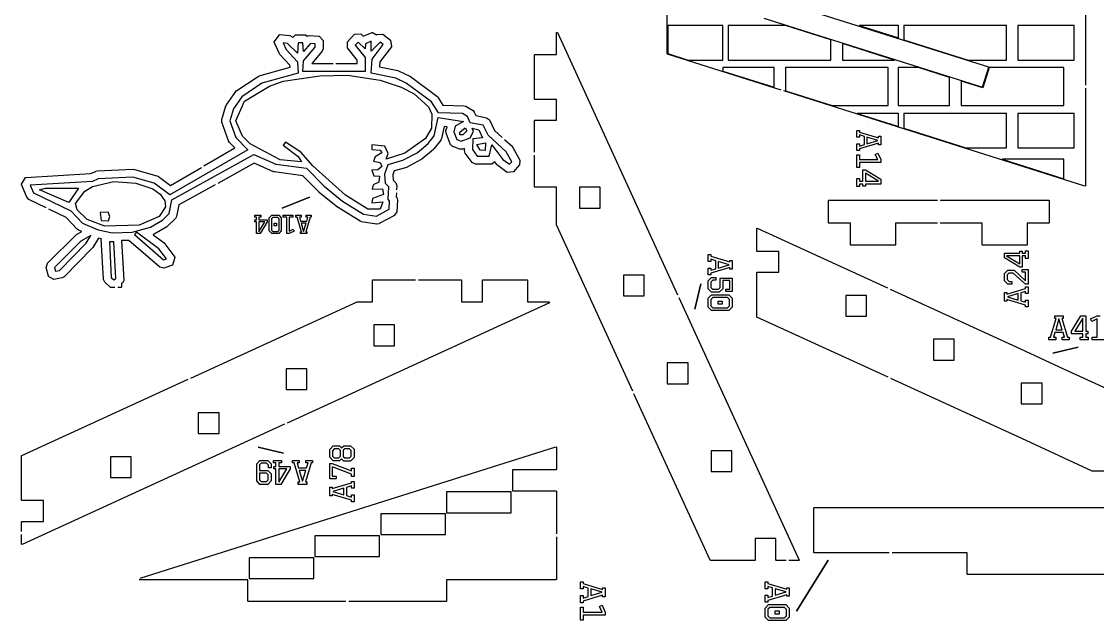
# Model space of a CAD drawing. Header units: metres. Extents: x 0 to 292, y 2 to 599.
# Drawn here: x 1 to 148.1, y 80.8 to 162.6 of the extents above; entities that cross this region are included whole.
import ezdxf

# ---------------------------------------------------------------- set-up
doc = ezdxf.new("R2010")
doc.units = ezdxf.units.M

msp = doc.modelspace()

# ---------------------------------------------------------------- linework, layer by layer
at = {"color": 0}
for p, q in [((89.29, 158.19), (89.29, 167.25)), ((146.45, 167.25), (146.45, 153.91)), ((133.25, 156.38), (103.35, 165.8)), ((102.49, 163.06), (132.39, 153.64)), ((35.56, 159.85), (36.27, 160.8)), ((36.27, 160.8), (36.31, 160.82)), ((36.31, 160.82), (37.67, 160.68)), ((37.67, 160.68), (37.68, 160.68)), ((37.68, 160.68), (38, 160.52)), ((38, 160.52), (38.07, 160.45)), ((38.07, 160.45), (38.41, 160.76)), ((38.41, 160.76), (38.43, 160.77)), ((38.43, 160.77), (39.85, 160.77)), ((39.85, 160.77), (39.88, 160.76)), ((39.88, 160.76), (40.06, 160.6)), ((40.06, 160.6), (40.32, 160.71)), ((40.32, 160.71), (40.34, 160.71)), ((40.34, 160.71), (41.65, 160.62)), ((41.65, 160.62), (41.68, 160.61)), ((41.68, 160.61), (42.24, 160.01)), ((45.58, 159.84), (46.51, 160.87)), ((46.51, 160.87), (46.54, 160.88)), ((46.54, 160.88), (47.4, 160.91)), ((47.4, 160.91), (47.43, 160.9)), ((47.43, 160.9), (47.72, 160.63)), ((47.72, 160.63), (48.93, 161.13)), ((48.93, 161.13), (48.97, 161.13)), ((48.97, 161.13), (49.51, 160.77)), ((49.51, 160.77), (49.56, 160.82)), ((49.56, 160.82), (49.59, 160.83)), ((49.59, 160.83), (50.36, 160.88)), ((50.36, 160.88), (50.39, 160.87)), ((50.39, 160.87), (51.44, 160.08)), ((74.13, 161.1), (74.26, 161.13)), ((74.13, 158.12), (74.13, 161.1)), ((74.26, 161.13), (90.7, 125.26)), ((35.56, 159.81), (35.56, 159.85)), ((36.22, 158.28), (35.56, 159.81)), ((42.25, 158.9), (42.11, 158.55)), ((42.24, 160.01), (42.25, 159.99)), ((42.25, 159.99), (42.25, 158.9)), ((45.55, 159.05), (45.57, 159.82)), ((45.56, 159.02), (45.55, 159.05)), ((46.91, 157.33), (45.56, 159.02)), ((45.57, 159.82), (45.58, 159.84)), ((51.56, 159.17), (50, 157.1)), ((51.44, 160.08), (51.46, 160.06)), ((51.46, 160.06), (51.57, 159.21)), ((51.57, 159.21), (51.56, 159.17)), ((36.22, 158.27), (36.22, 158.28)), ((36.31, 158.12), (36.22, 158.27)), ((36.32, 158.11), (36.31, 158.12)), ((37.69, 156.65), (36.32, 158.11)), ((42.1, 158.54), (40.67, 156.88)), ((42.11, 158.55), (42.1, 158.54)), ((71.13, 158.07), (71.18, 158.12)), ((71.13, 152.01), (71.13, 158.07)), ((71.18, 158.12), (74.13, 158.12)), ((89.32, 158.15), (89.29, 158.19)), ((104.85, 153.25), (89.32, 158.15)), ((33.5, 155.19), (37.71, 156.38)), ((37.71, 156.38), (37.69, 156.65)), ((40.67, 156.88), (43.59, 156.88)), ((43.99, 156.88), (46.91, 156.88)), ((46.91, 156.88), (46.91, 157.33)), ((50, 157.1), (49.96, 156.44)), ((49.96, 156.44), (52.45, 155.91)), ((132.39, 153.64), (133.25, 156.38)), ((30.42, 153.19), (33.34, 155.12)), ((33.34, 155.12), (33.35, 155.12)), ((33.35, 155.12), (33.49, 155.18)), ((33.49, 155.18), (33.5, 155.19)), ((52.45, 155.91), (52.55, 155.88)), ((52.55, 155.88), (52.56, 155.87)), ((52.56, 155.87), (54.1, 155.16)), ((54.1, 155.16), (54.2, 155.11)), ((54.2, 155.11), (57.78, 152.43)), ((29.03, 151.25), (30.28, 153.04)), ((30.28, 153.04), (30.41, 153.19)), ((30.41, 153.19), (30.42, 153.19)), ((120.76, 148.22), (105.23, 153.12)), ((146.45, 153.51), (146.45, 140.18)), ((57.78, 152.43), (57.79, 152.43)), ((57.79, 152.43), (57.92, 152.28)), ((57.92, 152.28), (57.93, 152.28)), ((57.93, 152.28), (58.61, 151.2)), ((71.18, 151.96), (71.13, 152.01)), ((74.13, 151.96), (71.18, 151.96)), ((74.13, 149.12), (74.13, 151.96)), ((28.39, 149.21), (28.95, 151.1)), ((28.95, 151.1), (28.96, 151.1)), ((28.96, 151.1), (29.03, 151.25)), ((58.61, 151.2), (61.46, 151.11)), ((61.46, 151.11), (61.47, 151.11)), ((61.47, 151.11), (61.72, 151.04)), ((61.72, 151.04), (61.73, 151.03)), ((61.73, 151.03), (62.67, 150.49)), ((62.67, 150.49), (62.68, 150.48)), ((62.68, 150.48), (62.9, 150.22)), ((62.9, 150.22), (62.9, 150.21)), ((62.9, 150.21), (63.09, 149.75)), ((28.39, 149.19), (28.39, 149.21)), ((28.4, 148.87), (28.39, 149.19)), ((28.4, 148.86), (28.4, 148.87)), ((29.3, 146.3), (28.4, 148.86)), ((63.09, 149.75), (64.55, 149.46)), ((64.55, 149.46), (64.57, 149.45)), ((64.57, 149.45), (64.96, 149.16)), ((64.96, 149.16), (65.68, 147.72)), ((71.13, 149.07), (71.18, 149.12)), ((71.13, 144.74), (71.13, 149.07)), ((71.18, 149.12), (74.13, 149.12)), ((58.8, 148.27), (58.43, 146.64)), ((59.17, 148.21), (58.8, 148.27)), ((59.03, 147.67), (59.17, 148.21)), ((59.03, 147.66), (59.03, 147.67)), ((59.05, 147.35), (59.03, 147.66)), ((59.05, 147.34), (59.05, 147.35)), ((59.6, 145.88), (59.05, 147.34)), ((65.68, 147.72), (66.73, 146.77)), ((146.38, 140.13), (120.76, 148.22)), ((29.3, 146.29), (29.3, 146.3)), ((29.42, 146.09), (29.3, 146.29)), ((29.43, 146.09), (29.42, 146.09)), ((30.18, 145.33), (29.43, 146.09)), ((58.33, 146.42), (57.42, 145.24)), ((58.42, 146.63), (58.33, 146.43)), ((58.33, 146.43), (58.33, 146.42)), ((58.43, 146.64), (58.42, 146.63)), ((59.61, 145.87), (59.6, 145.88)), ((59.94, 145.55), (59.61, 145.87)), ((67.02, 146.51), (68.07, 145.56)), ((25.94, 142.88), (30.18, 145.33)), ((57.33, 145.14), (55.73, 143.81)), ((57.34, 145.15), (57.33, 145.14)), ((57.42, 145.24), (57.34, 145.15)), ((59.96, 145.54), (59.94, 145.55)), ((60.93, 145.19), (59.96, 145.54)), ((61.31, 145.19), (60.93, 145.19)), ((61.56, 145.28), (61.31, 145.19)), ((61.55, 144.99), (61.56, 145.28)), ((61.55, 144.97), (61.55, 144.99)), ((61.67, 144.63), (61.55, 144.97)), ((61.67, 144.62), (61.67, 144.63)), ((62.6, 143.37), (61.67, 144.62)), ((68.07, 145.56), (68.07, 145.55)), ((68.07, 145.55), (68.18, 145.42)), ((68.18, 145.42), (68.18, 145.41)), ((68.18, 145.41), (69.13, 143.68)), ((71.13, 140.01), (71.13, 144.34)), ((32.81, 143.25), (27.84, 140.5)), ((35.43, 142.09), (32.81, 143.25)), ((55.63, 143.75), (53.61, 142.67)), ((55.72, 143.8), (55.63, 143.75)), ((55.73, 143.81), (55.72, 143.8)), ((62.62, 143.36), (62.6, 143.37)), ((63.05, 143.14), (62.62, 143.36)), ((65.32, 143.14), (63.05, 143.14)), ((65.35, 143.15), (65.32, 143.14)), ((65.71, 143.44), (65.35, 143.15)), ((65.99, 143.06), (65.71, 143.44)), ((66, 143.05), (65.99, 143.06)), ((66.1, 142.96), (66, 143.05)), ((67.38, 142), (66.1, 142.96)), ((69.05, 142.98), (68.24, 142.08)), ((69.06, 143), (69.05, 142.98)), ((69.13, 143.65), (69.06, 143)), ((69.13, 143.68), (69.13, 143.65)), ((1, 140.38), (1.56, 141.28)), ((1.56, 141.28), (1.6, 141.3)), ((1.6, 141.3), (10.44, 141.84)), ((10.44, 141.84), (11.14, 142.14)), ((11.14, 142.14), (11.15, 142.15)), ((11.15, 142.15), (11.34, 142.19)), ((11.34, 142.19), (16.26, 142.43)), ((16.26, 142.43), (16.27, 142.43)), ((16.27, 142.43), (16.43, 142.41)), ((16.43, 142.41), (16.44, 142.41)), ((16.44, 142.41), (19.52, 141.54)), ((19.52, 141.54), (19.53, 141.53)), ((19.53, 141.53), (19.71, 141.45)), ((19.71, 141.45), (21.35, 140.22)), ((21.35, 140.22), (25.59, 142.67)), ((35.56, 142.05), (35.43, 142.09)), ((35.57, 142.05), (35.56, 142.05)), ((39.47, 141.53), (35.57, 142.05)), ((41.64, 139.32), (39.47, 141.53)), ((51.96, 142.19), (51.77, 141.64)), ((51.77, 141.64), (51.83, 140.95)), ((53.5, 142.63), (51.96, 142.19)), ((53.6, 142.67), (53.5, 142.63)), ((53.61, 142.67), (53.6, 142.67)), ((67.41, 141.99), (67.38, 142)), ((68.21, 142.06), (67.41, 141.99)), ((68.24, 142.08), (68.21, 142.06)), ((1, 140.34), (1, 140.38)), ((1.72, 138.6), (1, 140.34)), ((27.49, 140.3), (22.52, 137.55)), ((51.83, 140.95), (52.16, 140.59)), ((52.16, 140.59), (52.17, 140.57)), ((52.17, 140.57), (52.32, 140.16)), ((52.32, 140.14), (52.28, 139.6)), ((52.32, 140.16), (52.32, 140.14)), ((71.18, 139.96), (71.13, 140.01)), ((74.13, 139.96), (71.18, 139.96)), ((74.13, 134.83), (74.13, 139.96)), ((80.13, 139.96), (77.29, 139.96)), ((77.29, 139.96), (77.29, 137.12)), ((80.13, 137.12), (80.13, 139.96)), ((146.45, 140.18), (146.38, 140.13)), ((1.73, 138.59), (1.72, 138.6)), ((1.99, 138.31), (1.73, 138.59)), ((2, 138.3), (1.99, 138.31)), ((4.37, 137.16), (2, 138.3)), ((41.69, 139.28), (41.64, 139.32)), ((41.69, 139.27), (41.69, 139.28)), ((44.26, 137.21), (41.69, 139.27)), ((52.26, 139.21), (52.22, 138.67)), ((52.22, 138.67), (52.29, 138.58)), ((52.29, 138.58), (52.29, 138.57)), ((52.29, 138.57), (52.41, 138.22)), ((7.11, 135.85), (4.74, 136.99)), ((22.52, 137.55), (22.2, 135.99)), ((44.31, 137.18), (44.26, 137.21)), ((47.29, 135.32), (44.31, 137.18)), ((52.41, 138.2), (52.31, 136.6)), ((52.41, 138.22), (52.41, 138.2)), ((77.29, 137.12), (80.13, 137.12)), ((111.33, 138.15), (111.38, 138.2)), ((111.33, 135.09), (111.33, 138.15)), ((111.38, 138.2), (126.21, 138.2)), ((126.61, 138.2), (141.44, 138.2)), ((141.44, 138.2), (141.49, 138.15)), ((141.49, 138.15), (141.49, 135.09)), ((8.6, 134.23), (7.11, 135.85)), ((22.04, 135.7), (20.96, 134.64)), ((22.05, 135.71), (22.04, 135.7)), ((22.19, 135.98), (22.05, 135.71)), ((22.2, 135.99), (22.19, 135.98)), ((52, 136.12), (49.91, 134.99)), ((52.01, 136.14), (52, 136.12)), ((52.3, 136.59), (52.01, 136.14)), ((52.31, 136.6), (52.3, 136.59)), ((8.53, 133.5), (9.25, 133.91)), ((8.61, 134.23), (8.6, 134.23)), ((8.8, 134.1), (8.61, 134.23)), ((8.81, 134.1), (8.8, 134.1)), ((9.25, 133.91), (8.81, 134.1)), ((20.86, 134.56), (19.14, 133.54)), ((20.96, 134.64), (20.86, 134.56)), ((47.3, 135.32), (47.29, 135.32)), ((47.49, 135.23), (47.3, 135.32)), ((47.5, 135.23), (47.49, 135.23)), ((49.55, 134.92), (47.5, 135.23)), ((49.57, 134.92), (49.55, 134.92)), ((49.9, 134.98), (49.57, 134.92)), ((49.91, 134.99), (49.9, 134.98)), ((84.56, 112.09), (74.13, 134.83)), ((101.52, 134.31), (101.59, 134.36)), ((101.52, 131.24), (101.52, 134.31)), ((101.59, 134.36), (119.4, 126.2)), ((111.38, 135.04), (111.33, 135.09)), ((114.33, 135.04), (111.38, 135.04)), ((114.33, 132.09), (114.33, 135.04)), ((126.21, 135.04), (120.49, 135.04)), ((120.49, 135.04), (120.49, 132.09)), ((132.33, 135.04), (126.61, 135.04)), ((132.33, 132.09), (132.33, 135.04)), ((141.44, 135.04), (138.49, 135.04)), ((138.49, 135.04), (138.49, 132.09)), ((141.49, 135.09), (141.44, 135.04)), ((4.54, 129.57), (8.41, 133.41)), ((8.41, 133.41), (8.52, 133.49)), ((8.52, 133.49), (8.53, 133.5)), ((11.52, 133.01), (10.74, 131.73)), ((11.94, 132.93), (11.52, 133.01)), ((11.91, 132.88), (11.92, 132.91)), ((12.2, 127.39), (11.91, 132.88)), ((11.92, 132.91), (11.94, 132.93)), ((15.69, 132.71), (14.69, 132.68)), ((14.69, 132.68), (15, 127.26)), ((19.89, 129.05), (15.69, 132.71)), ((19.01, 133.49), (18.98, 133.48)), ((18.98, 133.48), (20.48, 132.35)), ((19.13, 133.54), (19.01, 133.49)), ((19.14, 133.54), (19.13, 133.54)), ((10.66, 131.63), (6.84, 127.74)), ((10.67, 131.63), (10.66, 131.63)), ((10.74, 131.73), (10.67, 131.63)), ((20.48, 132.35), (20.49, 132.35)), ((20.49, 132.35), (20.58, 132.24)), ((20.58, 132.24), (21.97, 130.4)), ((101.57, 131.19), (101.52, 131.24)), ((104.52, 131.19), (101.57, 131.19)), ((104.52, 128.35), (104.52, 131.19)), ((114.38, 132.04), (114.33, 132.09)), ((120.44, 132.04), (114.38, 132.04)), ((120.49, 132.09), (120.44, 132.04)), ((132.38, 132.04), (132.33, 132.09)), ((138.44, 132.04), (132.38, 132.04)), ((138.49, 132.09), (138.44, 132.04)), ((4.38, 129.01), (4.53, 129.55)), ((4.53, 129.55), (4.54, 129.57)), ((21.98, 130.36), (21.66, 129.33)), ((21.97, 130.4), (21.98, 130.36)), ((4.38, 128.99), (4.38, 129.01)), ((4.69, 127.8), (4.38, 128.99)), ((19.9, 129.04), (19.89, 129.05)), ((20.44, 128.93), (19.9, 129.04)), ((20.46, 128.93), (20.44, 128.93)), ((21.63, 129.3), (20.46, 128.93)), ((21.66, 129.33), (21.63, 129.3)), ((101.52, 128.3), (101.57, 128.35)), ((101.52, 122.25), (101.52, 128.3)), ((101.57, 128.35), (104.52, 128.35)), ((4.7, 127.78), (4.69, 127.8)), ((5.41, 127.34), (4.7, 127.78)), ((5.44, 127.34), (5.41, 127.34)), ((6.55, 127.57), (5.44, 127.34)), ((6.56, 127.58), (6.55, 127.57)), ((6.83, 127.73), (6.56, 127.58)), ((6.84, 127.74), (6.83, 127.73)), ((12.2, 127.37), (12.2, 127.39)), ((12.37, 127.01), (12.2, 127.37)), ((12.38, 127), (12.37, 127.01)), ((13.15, 126.28), (12.38, 127)), ((14.76, 126.86), (14.69, 126.86)), ((14.69, 126.86), (14.69, 126.31)), ((14.8, 126.88), (14.76, 126.86)), ((15, 127.24), (14.8, 126.88)), ((15, 127.26), (15, 127.24)), ((49, 127.26), (49.05, 127.31)), ((49, 124.31), (49, 127.26)), ((49.05, 127.31), (54.88, 127.31)), ((55.28, 127.31), (61.11, 127.31)), ((61.11, 127.31), (61.16, 127.26)), ((61.16, 127.26), (61.16, 124.31)), ((64, 127.26), (64.05, 127.31)), ((64, 124.31), (64, 127.26)), ((64.05, 127.31), (70.11, 127.31)), ((70.11, 127.31), (70.16, 127.26)), ((70.16, 127.26), (70.16, 124.31)), ((86.13, 127.96), (83.29, 127.96)), ((83.29, 127.96), (83.29, 125.12)), ((86.13, 125.12), (86.13, 127.96)), ((13.17, 126.27), (13.15, 126.28)), ((13.3, 126.26), (13.17, 126.27)), ((13.77, 126.26), (13.3, 126.26)), ((14.64, 126.26), (14.17, 126.26)), ((14.69, 126.31), (14.64, 126.26)), ((83.29, 125.12), (86.13, 125.12)), ((113.68, 125.19), (113.68, 122.35)), ((116.52, 125.19), (113.68, 125.19)), ((116.52, 122.35), (116.52, 125.19)), ((119.76, 126.03), (137.57, 117.87)), ((24.13, 113.88), (46.87, 124.31)), ((73.17, 124.18), (37.3, 107.74)), ((46.87, 124.31), (49, 124.31)), ((61.16, 124.31), (64, 124.31)), ((70.16, 124.31), (73.14, 124.31)), ((73.14, 124.31), (73.17, 124.18)), ((90.86, 124.9), (107.3, 89.03)), ((101.55, 122.21), (101.52, 122.25)), ((119.46, 114), (101.55, 122.21)), ((113.68, 122.35), (116.52, 122.35)), ((52, 121.15), (49.16, 121.15)), ((49.16, 121.15), (49.16, 118.31)), ((52, 118.31), (52, 121.15)), ((125.68, 119.19), (125.68, 116.35)), ((128.52, 119.19), (125.68, 119.19)), ((128.52, 116.35), (128.52, 119.19)), ((49.16, 118.31), (52, 118.31)), ((137.57, 117.87), (143.56, 115.12)), ((125.68, 116.35), (128.52, 116.35)), ((40, 115.15), (37.16, 115.15)), ((37.16, 115.15), (37.16, 112.31)), ((40, 112.31), (40, 115.15)), ((92.13, 115.96), (89.29, 115.96)), ((89.29, 115.96), (89.29, 113.12)), ((92.13, 113.12), (92.13, 115.96)), ((143.56, 115.12), (158.44, 108.3)), ((1.03, 103.29), (23.77, 113.72)), ((137.74, 105.62), (119.83, 113.83)), ((37.16, 112.31), (40, 112.31)), ((89.29, 113.12), (92.13, 113.12)), ((137.68, 113.19), (137.68, 110.35)), ((140.52, 113.19), (137.68, 113.19)), ((140.52, 110.35), (140.52, 113.19)), ((95.15, 88.99), (84.72, 111.73)), ((137.68, 110.35), (140.52, 110.35)), ((28, 109.15), (25.16, 109.15)), ((25.16, 109.15), (25.16, 106.31)), ((28, 106.31), (28, 109.15)), ((36.94, 107.58), (1.07, 91.14)), ((25.16, 106.31), (28, 106.31)), ((17.21, 86.56), (74.05, 104.51)), ((74.05, 104.51), (74.12, 104.46)), ((74.12, 104.46), (74.12, 101.39)), ((147.39, 101.19), (137.74, 105.62)), ((1, 103.25), (1.03, 103.29)), ((1, 97.2), (1, 103.25)), ((16, 103.15), (13.16, 103.15)), ((13.16, 103.15), (13.16, 100.31)), ((16, 100.31), (16, 103.15)), ((98.13, 103.96), (95.29, 103.96)), ((95.29, 103.96), (95.29, 101.12)), ((98.13, 101.12), (98.13, 103.96)), ((13.16, 100.31), (16, 100.31)), ((74.07, 101.34), (68.12, 101.34)), ((68.12, 101.34), (68.12, 98.5)), ((74.12, 101.39), (74.07, 101.34)), ((95.29, 101.12), (98.13, 101.12)), ((149.52, 101.19), (147.39, 101.19)), ((1.05, 97.15), (1, 97.2)), ((4, 97.15), (1.05, 97.15)), ((4, 94.31), (4, 97.15)), ((67.96, 98.34), (59.12, 98.34)), ((59.12, 98.34), (59.12, 95.5)), ((67.96, 95.5), (67.96, 98.34)), ((68.12, 98.5), (74.07, 98.5)), ((74.07, 98.5), (74.12, 98.45)), ((74.12, 98.45), (74.12, 92.62)), ((109.3, 96.14), (109.35, 96.19)), ((109.3, 90.08), (109.3, 96.14)), ((109.35, 96.19), (151.18, 96.19)), ((1, 94.26), (1.05, 94.31)), ((1, 92.92), (1, 94.26)), ((1.05, 94.31), (4, 94.31)), ((58.96, 95.34), (50.12, 95.34)), ((50.12, 95.34), (50.12, 92.5)), ((58.96, 92.5), (58.96, 95.34)), ((59.12, 95.5), (67.96, 95.5)), ((1, 91.19), (1, 92.52)), ((49.96, 92.34), (41.12, 92.34)), ((41.12, 92.34), (41.12, 89.5)), ((49.96, 89.5), (49.96, 92.34)), ((50.12, 92.5), (58.96, 92.5)), ((74.12, 92.22), (74.12, 86.39)), ((104.13, 91.96), (101.29, 91.96)), ((101.29, 91.96), (101.29, 89.01)), ((104.13, 89.01), (104.13, 91.96)), ((1.07, 91.14), (1, 91.19)), ((109.35, 90.03), (109.3, 90.08)), ((119.62, 90.03), (109.35, 90.03)), ((130.3, 90.03), (120.03, 90.03)), ((130.3, 87.08), (130.3, 90.03)), ((40.96, 89.34), (32.12, 89.34)), ((32.12, 89.34), (32.12, 86.5)), ((40.96, 86.5), (40.96, 89.34)), ((41.12, 89.5), (49.96, 89.5)), ((95.19, 88.96), (95.15, 88.99)), ((101.24, 88.96), (95.19, 88.96)), ((101.29, 89.01), (101.24, 88.96)), ((104.18, 88.96), (104.13, 89.01)), ((105.52, 88.96), (104.18, 88.96)), ((107.25, 88.96), (105.92, 88.96)), ((107.3, 89.03), (107.25, 88.96)), ((130.35, 87.03), (130.3, 87.08)), ((151.18, 87.03), (130.35, 87.03)), ((31.96, 86.34), (17.1, 86.34)), ((31.96, 83.39), (31.96, 86.34)), ((32.12, 86.5), (40.96, 86.5)), ((74.07, 86.34), (59.12, 86.34)), ((59.12, 86.34), (59.12, 83.39)), ((74.12, 86.39), (74.07, 86.34)), ((32.01, 83.34), (31.96, 83.39)), ((45.34, 83.34), (32.01, 83.34)), ((59.07, 83.34), (45.74, 83.34)), ((59.12, 83.39), (59.07, 83.34))]:
    msp.add_line(p, q, dxfattribs=at)
at = {"color": 1}
for p, q in [((115.2, 146.8), (115.2, 147.73)), ((115.2, 147.73), (115.56, 147.73)), ((115.56, 147.73), (115.56, 147.51)), ((115.56, 147.51), (118.14, 146.74)), ((116.23, 146.9), (115.56, 147.11)), ((115.56, 147.11), (115.56, 146.8)), ((116.85, 148.45), (116.85, 148.45)), ((116.85, 148.45), (116.85, 148.45)), ((115.56, 146.8), (115.2, 146.8)), ((115.2, 144.98), (115.2, 145.91)), ((115.2, 145.91), (115.56, 145.91)), ((118.14, 145.97), (115.56, 145.2)), ((115.56, 145.91), (115.56, 145.6)), ((115.56, 145.6), (116.23, 145.8)), ((116.23, 145.8), (116.23, 146.9)), ((116.58, 146.8), (116.58, 145.91)), ((118.08, 146.36), (116.58, 146.8)), ((116.58, 145.91), (118.08, 146.36)), ((118.14, 146.74), (118.14, 146.94)), ((118.14, 146.94), (118.5, 146.94)), ((118.14, 145.77), (118.14, 145.97)), ((118.5, 145.77), (118.14, 145.77)), ((118.5, 146.94), (118.5, 145.77)), ((115.56, 144.98), (115.2, 144.98)), ((115.2, 142.68), (115.2, 144.4)), ((115.2, 144.4), (115.56, 144.4)), ((115.56, 145.2), (115.56, 144.98)), ((115.56, 144.4), (115.56, 143.74)), ((117.71, 144.46), (118.06, 144.63)), ((118.07, 143.74), (117.71, 144.46)), ((118.06, 144.63), (118.5, 143.74)), ((115.56, 143.74), (118.07, 143.74)), ((115.56, 143.34), (115.56, 142.68)), ((118.5, 143.34), (115.56, 143.34)), ((118.5, 143.74), (118.5, 143.34)), ((115.56, 142.68), (115.2, 142.68)), ((116.02, 140.79), (116.02, 142.33)), ((116.02, 142.33), (116.38, 142.33)), ((116.38, 142.33), (118.5, 141.05)), ((116.38, 141.88), (116.38, 140.79)), ((118.18, 140.79), (116.38, 141.88)), ((115.2, 140.08), (115.2, 141.14)), ((115.2, 141.14), (115.56, 141.14)), ((115.56, 140.08), (115.2, 140.08)), ((115.56, 141.14), (115.56, 140.79)), ((115.56, 140.79), (116.02, 140.79)), ((116.02, 140.39), (115.56, 140.39)), ((115.56, 140.39), (115.56, 140.08)), ((116.02, 140.11), (116.02, 140.39)), ((116.38, 140.11), (116.02, 140.11)), ((116.38, 140.79), (118.18, 140.79)), ((116.38, 140.39), (116.38, 140.11)), ((118.5, 140.39), (116.38, 140.39)), ((118.5, 141.05), (118.5, 140.39)), ((40.35, 138.61), (36.62, 137.13)), ((36.62, 137.13), (40.35, 138.61)), ((32.89, 135.87), (32.89, 136.13)), ((32.89, 136.13), (33.7, 136.13)), ((33.12, 135.87), (32.89, 135.87)), ((32.91, 135.24), (32.91, 135.51)), ((32.91, 135.51), (33.12, 135.51)), ((33.12, 135.51), (33.12, 135.87)), ((33.7, 135.87), (33.43, 135.87)), ((33.43, 135.87), (33.43, 135.51)), ((33.43, 135.51), (34.6, 135.51)), ((33.7, 136.13), (33.7, 135.87)), ((34.6, 135.51), (34.6, 135.24)), ((34.87, 135.77), (35.21, 136.13)), ((34.87, 133.99), (34.87, 135.77)), ((35.35, 135.85), (35.16, 135.65)), ((35.16, 135.65), (35.16, 134.11)), ((35.21, 136.13), (36.16, 136.13)), ((36.03, 135.85), (35.35, 135.85)), ((36.21, 135.65), (36.03, 135.85)), ((36.16, 136.13), (36.5, 135.77)), ((36.21, 134.11), (36.21, 135.65)), ((36.5, 135.77), (36.5, 133.99)), ((36.77, 135.87), (36.77, 136.13)), ((36.77, 136.13), (38.08, 136.13)), ((37.27, 135.87), (36.77, 135.87)), ((37.27, 133.63), (37.27, 135.87)), ((38.08, 135.87), (37.58, 135.87)), ((37.58, 135.87), (37.58, 133.95)), ((38.08, 136.13), (38.08, 135.87)), ((38.52, 135.87), (38.52, 136.13)), ((38.52, 136.13), (39.23, 136.13)), ((38.69, 135.87), (38.52, 135.87)), ((39.28, 133.89), (38.69, 135.87)), ((39.23, 135.87), (39, 135.87)), ((39, 135.87), (39.15, 135.35)), ((39.15, 135.35), (39.99, 135.35)), ((39.23, 136.13), (39.23, 135.87)), ((40.45, 135.87), (39.86, 133.89)), ((39.91, 135.87), (39.91, 136.13)), ((39.91, 136.13), (40.62, 136.13)), ((40.15, 135.87), (39.91, 135.87)), ((39.99, 135.35), (40.15, 135.87)), ((40.62, 135.87), (40.45, 135.87)), ((40.62, 136.13), (40.62, 135.87)), ((33.12, 135.24), (32.91, 135.24)), ((33.12, 133.63), (33.12, 135.24)), ((34.26, 135.24), (33.43, 135.24)), ((33.43, 135.24), (33.43, 133.86)), ((33.43, 133.86), (34.26, 135.24)), ((34.6, 135.24), (33.62, 133.63)), ((35.21, 133.63), (34.87, 133.99)), ((35.16, 134.11), (35.34, 133.91)), ((35.34, 133.91), (36.02, 133.91)), ((35.52, 135.08), (35.85, 135.08)), ((35.52, 134.68), (35.52, 135.08)), ((35.85, 134.68), (35.52, 134.68)), ((35.85, 135.08), (35.85, 134.68)), ((36.02, 133.91), (36.21, 134.11)), ((36.5, 133.99), (36.16, 133.63)), ((37.58, 133.95), (38.13, 134.22)), ((38.26, 133.96), (37.58, 133.63)), ((38.13, 134.22), (38.26, 133.96)), ((39.13, 133.89), (39.28, 133.89)), ((39.13, 133.63), (39.13, 133.89)), ((39.91, 135.08), (39.23, 135.08)), ((39.23, 135.08), (39.57, 133.94)), ((39.57, 133.94), (39.91, 135.08)), ((39.86, 133.89), (40.02, 133.89)), ((40.02, 133.89), (40.02, 133.63)), ((33.62, 133.63), (33.12, 133.63)), ((36.16, 133.63), (35.21, 133.63)), ((37.58, 133.63), (37.27, 133.63)), ((40.02, 133.63), (39.13, 133.63)), ((135.37, 130.32), (135.37, 130.98)), ((135.37, 130.98), (137.47, 130.98)), ((137, 131.04), (137, 131.04)), ((137, 131.04), (137, 131.04)), ((137.47, 130.98), (137.47, 131.25)), ((137.47, 131.25), (137.82, 131.25)), ((137.82, 131.25), (137.82, 130.98)), ((137.82, 130.98), (138.28, 130.98)), ((138.28, 130.98), (138.28, 131.28)), ((138.28, 131.28), (138.63, 131.28)), ((138.63, 131.28), (138.63, 130.23)), ((94.87, 129.83), (94.87, 130.76)), ((94.87, 130.76), (95.22, 130.76)), ((95.22, 129.83), (94.87, 129.83)), ((95.22, 130.76), (95.22, 130.54)), ((95.22, 130.54), (97.82, 129.76)), ((95.9, 129.93), (95.22, 130.13)), ((95.22, 130.13), (95.22, 129.83)), ((95.9, 128.83), (95.9, 129.93)), ((96.25, 129.83), (96.25, 128.93)), ((97.75, 129.38), (96.25, 129.83)), ((97.82, 129.76), (97.82, 129.97)), ((97.82, 129.97), (98.17, 129.97)), ((98.17, 129.97), (98.17, 128.79)), ((137.47, 129.05), (135.37, 130.32)), ((137.47, 130.58), (135.68, 130.58)), ((135.68, 130.58), (137.47, 129.49)), ((137.47, 129.49), (137.47, 130.58)), ((138.28, 130.58), (137.82, 130.58)), ((137.82, 130.58), (137.82, 129.05)), ((138.28, 130.23), (138.28, 130.58)), ((138.63, 130.23), (138.28, 130.23)), ((94.87, 128), (94.87, 128.93)), ((94.87, 128.93), (95.22, 128.93)), ((95.22, 128), (94.87, 128)), ((97.82, 128.99), (95.22, 128.22)), ((95.22, 128.93), (95.22, 128.62)), ((95.22, 128.62), (95.9, 128.83)), ((95.22, 128.22), (95.22, 128)), ((96.25, 128.93), (97.75, 129.38)), ((97.82, 128.79), (97.82, 128.99)), ((98.17, 128.79), (97.82, 128.79)), ((135.37, 128.19), (135.85, 128.64)), ((135.37, 127.18), (135.37, 128.19)), ((135.97, 128.24), (135.74, 128.01)), ((135.74, 128.01), (135.74, 127.35)), ((135.85, 128.64), (136.7, 128.64)), ((136.57, 128.24), (135.97, 128.24)), ((138.28, 126.71), (136.57, 128.24)), ((136.7, 128.64), (138.28, 127.19)), ((137.82, 129.05), (137.47, 129.05)), ((137.78, 128.36), (137.78, 128.71)), ((137.78, 128.71), (138.63, 128.71)), ((138.28, 128.36), (137.78, 128.36)), ((138.28, 127.19), (138.28, 128.36)), ((138.63, 128.71), (138.63, 126.71)), ((93.06, 123.3), (93.87, 126.76)), ((93.87, 126.76), (93.06, 123.3)), ((94.87, 127.19), (95.35, 127.65)), ((94.87, 126.08), (94.87, 127.19)), ((95.52, 127.28), (95.25, 127.01)), ((95.25, 127.01), (95.25, 126.25)), ((95.35, 127.65), (95.91, 127.65)), ((95.91, 127.28), (95.52, 127.28)), ((95.91, 127.65), (95.91, 127.28)), ((96.51, 126.26), (96.51, 127.56)), ((96.51, 127.56), (98.17, 127.56)), ((97.82, 127.21), (96.86, 127.21)), ((96.86, 127.21), (96.86, 126.07)), ((97.82, 126.06), (97.82, 127.21)), ((98.17, 127.56), (98.17, 125.71)), ((135.85, 126.73), (135.37, 127.18)), ((135.74, 127.35), (136.01, 127.09)), ((136.4, 126.73), (135.85, 126.73)), ((136.01, 127.09), (136.4, 127.09)), ((136.4, 127.09), (136.4, 126.73)), ((138.63, 126.71), (138.28, 126.71)), ((95.35, 125.62), (94.87, 126.08)), ((94.87, 124.81), (95.35, 125.27)), ((95.25, 126.25), (95.48, 126.03)), ((96.4, 125.62), (95.35, 125.62)), ((95.35, 125.27), (97.69, 125.27)), ((95.48, 126.03), (96.27, 126.03)), ((96.27, 126.03), (96.51, 126.26)), ((96.86, 126.07), (96.4, 125.62)), ((97.31, 125.71), (97.31, 126.06)), ((97.31, 126.06), (97.82, 126.06)), ((98.17, 125.71), (97.31, 125.71)), ((97.69, 125.27), (98.17, 124.81)), ((135.37, 124.41), (135.37, 125.57)), ((135.37, 125.57), (135.72, 125.57)), ((135.72, 125.37), (138.28, 126.14)), ((135.72, 125.57), (135.72, 125.37)), ((137.27, 125.44), (135.78, 124.99)), ((137.27, 124.55), (137.27, 125.44)), ((138.28, 125.74), (137.61, 125.54)), ((137.61, 125.54), (137.61, 124.45)), ((138.28, 126.14), (138.28, 126.36)), ((138.28, 126.36), (138.63, 126.36)), ((138.28, 125.44), (138.28, 125.74)), ((138.63, 125.44), (138.28, 125.44)), ((138.63, 126.36), (138.63, 125.44)), ((94.87, 123.57), (94.87, 124.81)), ((95.35, 123.11), (94.87, 123.57)), ((95.5, 124.89), (95.25, 124.64)), ((95.25, 124.64), (95.25, 123.75)), ((95.25, 123.75), (95.5, 123.5)), ((97.54, 124.89), (95.5, 124.89)), ((96.26, 123.97), (96.26, 124.41)), ((96.26, 124.41), (96.78, 124.41)), ((96.78, 123.97), (96.26, 123.97)), ((96.78, 124.41), (96.78, 123.97)), ((97.79, 124.64), (97.54, 124.89)), ((97.54, 123.5), (97.79, 123.74)), ((98.17, 123.57), (97.69, 123.11)), ((97.79, 123.74), (97.79, 124.64)), ((98.17, 124.81), (98.17, 123.57)), ((135.72, 124.41), (135.37, 124.41)), ((138.28, 123.85), (135.72, 124.61)), ((135.72, 124.61), (135.72, 124.41)), ((135.78, 124.99), (137.27, 124.55)), ((137.61, 124.45), (138.28, 124.25)), ((138.28, 124.25), (138.28, 124.55)), ((138.28, 124.55), (138.63, 124.55)), ((138.28, 123.63), (138.28, 123.85)), ((138.63, 123.63), (138.28, 123.63)), ((138.63, 124.55), (138.63, 123.63)), ((97.69, 123.11), (95.35, 123.11)), ((95.5, 123.5), (97.54, 123.5)), ((142.25, 122.05), (142.25, 122.41)), ((142.25, 122.41), (143.42, 122.41)), ((143.42, 122.41), (143.42, 122.05)), ((144.56, 120.29), (145.84, 122.41)), ((146.1, 122.09), (145.01, 120.29)), ((145.84, 122.41), (146.5, 122.41)), ((146.1, 120.29), (146.1, 122.09)), ((146.5, 122.41), (146.5, 120.29)), ((147.16, 121.97), (148.05, 122.41)), ((148.05, 122.41), (148.45, 122.41)), ((141.68, 119.47), (142.45, 122.05)), ((142.45, 122.05), (142.25, 122.05)), ((142.83, 121.99), (142.39, 120.49)), ((143.28, 120.49), (142.83, 121.99)), ((143.42, 122.05), (143.22, 122.05)), ((143.22, 122.05), (143.99, 119.47)), ((147.33, 121.62), (147.16, 121.97)), ((148.05, 121.98), (147.33, 121.62)), ((148.05, 119.47), (148.05, 121.98)), ((141.46, 119.11), (141.46, 119.47)), ((141.46, 119.47), (141.68, 119.47)), ((142.29, 120.14), (142.08, 119.47)), ((142.08, 119.47), (142.39, 119.47)), ((143.39, 120.14), (142.29, 120.14)), ((142.39, 120.49), (143.28, 120.49)), ((142.39, 119.47), (142.39, 119.11)), ((143.28, 119.11), (143.28, 119.47)), ((143.28, 119.47), (143.59, 119.47)), ((143.59, 119.47), (143.39, 120.14)), ((143.99, 119.47), (144.21, 119.47)), ((144.21, 119.47), (144.21, 119.11)), ((144.56, 119.93), (144.56, 120.29)), ((146.1, 119.93), (144.56, 119.93)), ((145.01, 120.29), (146.1, 120.29)), ((145.75, 119.11), (145.75, 119.47)), ((145.75, 119.47), (146.1, 119.47)), ((146.1, 119.47), (146.1, 119.93)), ((146.5, 120.29), (146.78, 120.29)), ((146.78, 119.93), (146.5, 119.93)), ((146.5, 119.93), (146.5, 119.47)), ((146.5, 119.47), (146.81, 119.47)), ((146.78, 120.29), (146.78, 119.93)), ((146.81, 119.47), (146.81, 119.11)), ((147.39, 119.11), (147.39, 119.47)), ((147.39, 119.47), (148.05, 119.47)), ((142.39, 119.11), (141.46, 119.11)), ((142, 117.3), (145.46, 118.11)), ((145.46, 118.11), (142, 117.3)), ((144.21, 119.11), (143.28, 119.11)), ((146.81, 119.11), (145.75, 119.11)), ((149.11, 119.11), (147.39, 119.11)), ((33.34, 104.47), (36.8, 103.65)), ((36.8, 103.65), (33.34, 104.47)), ((43.14, 104.14), (43.62, 104.61)), ((43.62, 104.61), (44.49, 104.61)), ((44.49, 104.61), (44.76, 104.36)), ((44.76, 104.36), (45.06, 104.65)), ((45.06, 104.65), (45.98, 104.65)), ((45.98, 104.65), (46.46, 104.18)), ((43.14, 103.07), (43.14, 104.14)), ((43.62, 102.6), (43.14, 103.07)), ((43.75, 104.2), (43.52, 103.97)), ((43.52, 103.97), (43.52, 103.24)), ((43.52, 103.24), (43.75, 103.01)), ((44.37, 104.2), (43.75, 104.2)), ((43.75, 103.01), (44.37, 103.01)), ((44.59, 103.98), (44.37, 104.2)), ((44.37, 103.01), (44.59, 103.23)), ((44.59, 103.23), (44.59, 103.98)), ((45.19, 104.24), (44.97, 104.02)), ((44.97, 104.02), (44.97, 103.18)), ((44.97, 103.18), (45.19, 102.97)), ((45.85, 104.24), (45.19, 104.24)), ((46.08, 104.01), (45.85, 104.24)), ((45.85, 102.97), (46.08, 103.2)), ((46.46, 103.02), (45.98, 102.56)), ((46.08, 103.2), (46.08, 104.01)), ((46.46, 104.18), (46.46, 103.02)), ((33.15, 102.17), (33.6, 102.65)), ((33.15, 99.85), (33.15, 102.17)), ((33.78, 102.27), (33.53, 102.02)), ((33.53, 102.02), (33.53, 101.26)), ((33.6, 102.65), (34.66, 102.65)), ((34.49, 102.27), (33.78, 102.27)), ((34.76, 102), (34.49, 102.27)), ((34.66, 102.65), (35.12, 102.17)), ((34.76, 101.62), (34.76, 102)), ((35.12, 101.62), (34.76, 101.62)), ((35.12, 102.17), (35.12, 101.62)), ((35.47, 102.3), (35.47, 102.65)), ((35.47, 102.65), (36.53, 102.65)), ((35.77, 102.3), (35.47, 102.3)), ((35.5, 101.48), (35.5, 101.83)), ((35.5, 101.83), (35.77, 101.83)), ((35.77, 101.83), (35.77, 102.3)), ((36.53, 102.3), (36.18, 102.3)), ((36.18, 102.3), (36.18, 101.83)), ((36.18, 101.83), (37.71, 101.83)), ((36.53, 102.65), (36.53, 102.3)), ((37.71, 101.83), (37.71, 101.48)), ((38.06, 102.3), (38.06, 102.65)), ((38.06, 102.65), (38.98, 102.65)), ((38.28, 102.3), (38.06, 102.3)), ((39.05, 99.72), (38.28, 102.3)), ((38.98, 102.3), (38.68, 102.3)), ((38.68, 102.3), (38.88, 101.63)), ((38.88, 101.63), (39.98, 101.63)), ((38.98, 102.65), (38.98, 102.3)), ((40.58, 102.3), (39.81, 99.72)), ((39.87, 102.3), (39.87, 102.65)), ((39.87, 102.65), (40.8, 102.65)), ((40.18, 102.3), (39.87, 102.3)), ((39.98, 101.63), (40.18, 102.3)), ((40.8, 102.3), (40.58, 102.3)), ((40.8, 102.65), (40.8, 102.3)), ((43.14, 100.14), (43.14, 102.2)), ((43.14, 102.2), (43.49, 102.2)), ((43.49, 102.2), (46.11, 101.2)), ((46.11, 100.78), (43.49, 101.78)), ((43.49, 101.78), (43.49, 100.49)), ((44.49, 102.6), (43.62, 102.6)), ((44.75, 102.85), (44.49, 102.6)), ((45.06, 102.56), (44.75, 102.85)), ((45.98, 102.56), (45.06, 102.56)), ((45.19, 102.97), (45.85, 102.97)), ((46.11, 101.2), (46.11, 101.56)), ((46.11, 101.56), (46.46, 101.56)), ((46.46, 101.56), (46.46, 100.44)), ((33.53, 101.26), (34.68, 101.26)), ((34.48, 100.91), (33.53, 100.91)), ((33.53, 100.91), (33.53, 100)), ((34.72, 100.67), (34.48, 100.91)), ((34.68, 101.26), (35.12, 100.8)), ((34.72, 99.98), (34.72, 100.67)), ((35.12, 100.8), (35.12, 99.85)), ((35.77, 101.48), (35.5, 101.48)), ((35.77, 99.37), (35.77, 101.48)), ((37.27, 101.48), (36.18, 101.48)), ((36.18, 101.48), (36.18, 99.68)), ((36.18, 99.68), (37.27, 101.48)), ((37.71, 101.48), (36.43, 99.37)), ((39.87, 101.28), (38.98, 101.28)), ((38.98, 101.28), (39.43, 99.79)), ((39.43, 99.79), (39.87, 101.28)), ((44.01, 100.14), (43.14, 100.14)), ((43.49, 100.49), (44.01, 100.49)), ((44.01, 100.49), (44.01, 100.14)), ((46.11, 100.44), (46.11, 100.78)), ((46.46, 100.44), (46.11, 100.44)), ((33.6, 99.37), (33.15, 99.85)), ((33.53, 100), (33.78, 99.75)), ((34.66, 99.37), (33.6, 99.37)), ((33.78, 99.75), (34.49, 99.75)), ((34.49, 99.75), (34.72, 99.98)), ((35.12, 99.85), (34.66, 99.37)), ((36.43, 99.37), (35.77, 99.37)), ((38.84, 99.72), (39.05, 99.72)), ((38.84, 99.37), (38.84, 99.72)), ((40.01, 99.37), (38.84, 99.37)), ((39.81, 99.72), (40.01, 99.72)), ((40.01, 99.72), (40.01, 99.37)), ((43.14, 97.8), (43.14, 98.98)), ((43.14, 98.98), (43.49, 98.98)), ((43.49, 98.78), (46.11, 99.56)), ((43.49, 98.98), (43.49, 98.78)), ((45.07, 98.84), (43.56, 98.39)), ((45.07, 97.94), (45.07, 98.84)), ((46.11, 99.15), (45.43, 98.95)), ((45.43, 98.95), (45.43, 97.83)), ((46.11, 99.56), (46.11, 99.78)), ((46.11, 99.78), (46.46, 99.78)), ((46.11, 98.84), (46.11, 99.15)), ((46.46, 98.84), (46.11, 98.84)), ((46.46, 99.78), (46.46, 98.84)), ((43.49, 97.8), (43.14, 97.8)), ((46.11, 97.22), (43.49, 98)), ((43.49, 98), (43.49, 97.8)), ((43.56, 98.39), (45.07, 97.94)), ((45.43, 97.83), (46.11, 97.63)), ((46.11, 97.63), (46.11, 97.94)), ((46.11, 97.94), (46.46, 97.94)), ((46.11, 97), (46.11, 97.22)), ((46.46, 97.94), (46.46, 97)), ((44.8, 96.27), (44.8, 96.27)), ((44.8, 96.27), (44.8, 96.27)), ((46.46, 97), (46.11, 97)), ((111.3, 89.03), (106.96, 82.04)), ((106.96, 82.04), (111.3, 89.03)), ((77.43, 85.07), (77.43, 86.03)), ((77.43, 86.03), (77.79, 86.03)), ((77.79, 86.03), (77.79, 85.8)), ((77.79, 85.8), (80.45, 85.01)), ((78.48, 85.18), (77.79, 85.39)), ((77.79, 85.39), (77.79, 85.07)), ((102.66, 85.11), (102.66, 86.04)), ((102.66, 86.04), (103.01, 86.04)), ((103.01, 86.04), (103.01, 85.82)), ((103.01, 85.82), (105.61, 85.04)), ((103.69, 85.21), (103.01, 85.41)), ((103.01, 85.41), (103.01, 85.11)), ((77.79, 85.07), (77.43, 85.07)), ((77.43, 83.2), (77.43, 84.16)), ((77.43, 84.16), (77.79, 84.16)), ((80.45, 84.22), (77.79, 83.42)), ((77.79, 84.16), (77.79, 83.84)), ((77.79, 83.84), (78.48, 84.05)), ((78.48, 84.05), (78.48, 85.18)), ((78.84, 85.07), (78.84, 84.16)), ((80.38, 84.62), (78.84, 85.07)), ((78.84, 84.16), (80.38, 84.62)), ((80.45, 85.01), (80.45, 85.22)), ((80.45, 85.22), (80.81, 85.22)), ((80.45, 84.01), (80.45, 84.22)), ((80.81, 84.01), (80.45, 84.01)), ((80.81, 85.22), (80.81, 84.01)), ((103.01, 85.11), (102.66, 85.11)), ((102.66, 83.28), (102.66, 84.21)), ((102.66, 84.21), (103.01, 84.21)), ((105.61, 84.27), (103.01, 83.5)), ((103.01, 84.21), (103.01, 83.9)), ((103.01, 83.9), (103.69, 84.11)), ((103.69, 84.11), (103.69, 85.21)), ((104.04, 85.11), (104.04, 84.21)), ((105.54, 84.66), (104.04, 85.11)), ((104.04, 84.21), (105.54, 84.66)), ((105.61, 85.04), (105.61, 85.25)), ((105.61, 85.25), (105.96, 85.25)), ((105.61, 84.07), (105.61, 84.27)), ((105.96, 84.07), (105.61, 84.07)), ((105.96, 85.25), (105.96, 84.07)), ((77.79, 83.2), (77.43, 83.2)), ((77.43, 80.83), (77.43, 82.6)), ((77.43, 82.6), (77.79, 82.6)), ((77.79, 83.42), (77.79, 83.2)), ((77.79, 82.6), (77.79, 81.92)), ((80.01, 82.66), (80.36, 82.84)), ((80.38, 81.92), (80.01, 82.66)), ((80.36, 82.84), (80.81, 81.92)), ((103.01, 83.28), (102.66, 83.28)), ((102.66, 82.47), (103.14, 82.93)), ((102.66, 81.23), (102.66, 82.47)), ((103.01, 83.5), (103.01, 83.28)), ((103.29, 82.54), (103.04, 82.3)), ((103.14, 82.93), (105.48, 82.93)), ((105.33, 82.54), (103.29, 82.54)), ((105.58, 82.29), (105.33, 82.54)), ((105.48, 82.93), (105.96, 82.47)), ((105.96, 82.47), (105.96, 81.23)), ((77.79, 81.92), (80.38, 81.92)), ((77.79, 81.51), (77.79, 80.83)), ((80.81, 81.51), (77.79, 81.51)), ((80.81, 81.92), (80.81, 81.51)), ((103.14, 80.77), (102.66, 81.23)), ((103.04, 82.3), (103.04, 81.4)), ((103.04, 81.4), (103.29, 81.15)), ((103.29, 81.15), (105.33, 81.15)), ((104.05, 81.63), (104.05, 82.07)), ((104.05, 82.07), (104.57, 82.07)), ((104.57, 81.63), (104.05, 81.63)), ((104.57, 82.07), (104.57, 81.63)), ((105.33, 81.15), (105.58, 81.4)), ((105.96, 81.23), (105.48, 80.77)), ((105.58, 81.4), (105.58, 82.29)), ((77.79, 80.83), (77.43, 80.83)), ((105.48, 80.77), (103.14, 80.77))]:
    msp.add_line(p, q, dxfattribs=at)
at = {"color": 2}
for points in [[(92.12, 157.35), (96.89, 157.35), (96.89, 162.05), (89.37, 162.05), (89.37, 158.22)], [(111.66, 157.35), (111.66, 160.09), (105.44, 162.05), (97.62, 162.05), (97.62, 157.35)], [(120.89, 160.36), (120.89, 162.05), (115.52, 162.05)], [(130.43, 157.35), (135.66, 157.35), (135.66, 162.05), (121.62, 162.05), (121.62, 160.13)], [(144.89, 157.35), (144.89, 162.05), (137.23, 162.05), (137.23, 157.35)], [(48.01, 159.58), (47.98, 158.9), (47.01, 159.81), (46.63, 159.4), (47.98, 157.71), (47.98, 155.8), (39.45, 155.8), (39.56, 157.24), (41.16, 159.1), (41.16, 159.57), (40.51, 159.61), (39.56, 158.5), (39.45, 159.68), (38.84, 159.68), (38.73, 158.27), (37.37, 159.62), (36.78, 159.68), (37.17, 158.77), (38.73, 157.1), (38.84, 155.57), (33.87, 154.17), (31.11, 152.34), (29.97, 150.7), (29.48, 149.05), (30.28, 146.76), (31.94, 145.09), (21.29, 138.94), (19.15, 140.52), (16.23, 141.35), (11.49, 141.12), (10.69, 140.77), (2.2, 140.26), (2.64, 139.2), (7.76, 136.73), (9.33, 135.05), (11.47, 134.13), (13.42, 133.73), (16.12, 133.81), (18.65, 134.51), (20.26, 135.46), (21.17, 136.36), (21.56, 138.25), (32.76, 144.45), (35.78, 143.11), (39.97, 142.56), (42.39, 140.11), (44.9, 138.08), (47.77, 136.29), (49.54, 136.02), (51.24, 136.95), (51.31, 138.08), (51.11, 138.35), (51.22, 140.01), (50.77, 140.5), (50.68, 141.8), (51.11, 143.07), (53.14, 143.65), (55.08, 144.67), (56.6, 145.93), (57.4, 146.98), (57.97, 149.48), (61.44, 148.97), (60.3, 148.29), (60.12, 147.56), (60.52, 146.47), (61.12, 146.26), (62.35, 146.7), (62.77, 147.58), (62.59, 148.06), (63.5, 147.82), (64.01, 146.73), (62.71, 146.56), (62.64, 145.11), (63.31, 144.21), (64.95, 144.21), (65.28, 145.76), (66.79, 143.77), (67.7, 143.1), (68.02, 143.45), (67.27, 144.82), (64.79, 147.07), (64.1, 148.44), (62.32, 148.79), (61.97, 149.63), (61.29, 150.03), (57.99, 150.13), (57.06, 151.62), (53.6, 154.2), (52.16, 154.86), (48.82, 155.57), (48.94, 157.48), (50.44, 159.48), (50.05, 159.77), (48.82, 158.55), (48.82, 159.92)], [(120.35, 157.35), (113.23, 159.59), (113.23, 157.35)], [(103.88, 153.64), (103.88, 156.31), (96.86, 156.31), (96.86, 155.85)], [(111.82, 151.13), (119.5, 151.13), (119.5, 156.31), (105.45, 156.31), (105.45, 153.14)], [(127.88, 151.13), (127.88, 154.98), (123.65, 156.31), (120.86, 156.31), (120.86, 151.13)], [(143.5, 151.13), (143.5, 156.31), (133.31, 156.31), (132.44, 153.54), (129.45, 154.48), (129.45, 151.13)], [(50.04, 154.58), (52.9, 153.63), (54.66, 152.71), (56.64, 150.96), (57.1, 149.93), (57.06, 148.05), (56.25, 146.62), (53.4, 144.63), (50.86, 143.82), (51.11, 144.58), (50.65, 145.59), (48.9, 145.74), (48.9, 145.13), (50.05, 145.04), (50.24, 144.68), (49.35, 144.14), (49.13, 143.53), (50.05, 143.34), (50.27, 142.81), (49.7, 142.35), (48.9, 142.32), (49.18, 141.51), (49.96, 141.49), (49.84, 140.68), (49.09, 140.3), (48.94, 139.69), (50.35, 139.73), (50.47, 138.99), (49, 138.43), (48.9, 137.82), (50.41, 137.96), (50.05, 136.95), (48.36, 136.95), (45.28, 138.89), (40.82, 142.88), (39.17, 144.78), (37.09, 146.12), (36.78, 145.71), (38.8, 144.18), (39.29, 143.46), (36.36, 143.71), (32.27, 145.9), (31.2, 146.93), (30.31, 149.05), (31.49, 151.73), (34.89, 153.8), (36.79, 154.48), (41.8, 155.21), (45.55, 155.3)], [(120.78, 148.3), (120.89, 148.27), (120.89, 150.05), (115.24, 150.05)], [(130.12, 145.35), (135.66, 145.35), (135.66, 150.05), (121.62, 150.05), (121.62, 148.03)], [(144.89, 145.35), (144.89, 150.05), (137.23, 150.05), (137.23, 145.35)], [(61.9, 147.68), (61.32, 147.11), (60.94, 147.11), (60.94, 147.49), (61.66, 148.07)], [(64.4, 144.97), (63.72, 145.02), (63.26, 145.79), (64.43, 146.05)], [(143.5, 141.13), (143.5, 143.79), (135.06, 143.79)], [(8.81, 139.83), (7.46, 137.86), (3.45, 139.6), (4.3, 139.84)], [(16.62, 140.54), (18.96, 139.77), (19.95, 139.04), (20.59, 138.11), (20.68, 137.29), (19.83, 135.95), (17.1, 134.78), (12.41, 134.66), (9.97, 135.54), (8.63, 136.9), (8.4, 137.75), (9.64, 139.42), (10.72, 140.08), (13.61, 140.77)], [(11.74, 136.52), (11.91, 135.44), (12.88, 135.36), (13.06, 135.96), (12.85, 136.57)], [(9.13, 132.6), (5.5, 129), (5.63, 128.49), (6.18, 128.61), (9.85, 132.34), (10.48, 133.38)], [(13.27, 127.65), (13.63, 127.32), (13.91, 127.49), (13.63, 132.49), (13.02, 132.49)], [(16.46, 133.49), (20.4, 130.05), (20.8, 130.17), (19.77, 131.54), (16.74, 133.84)]]:
    msp.add_lwpolyline(points, close=True, dxfattribs=at)

doc.saveas('drawing.dxf')
